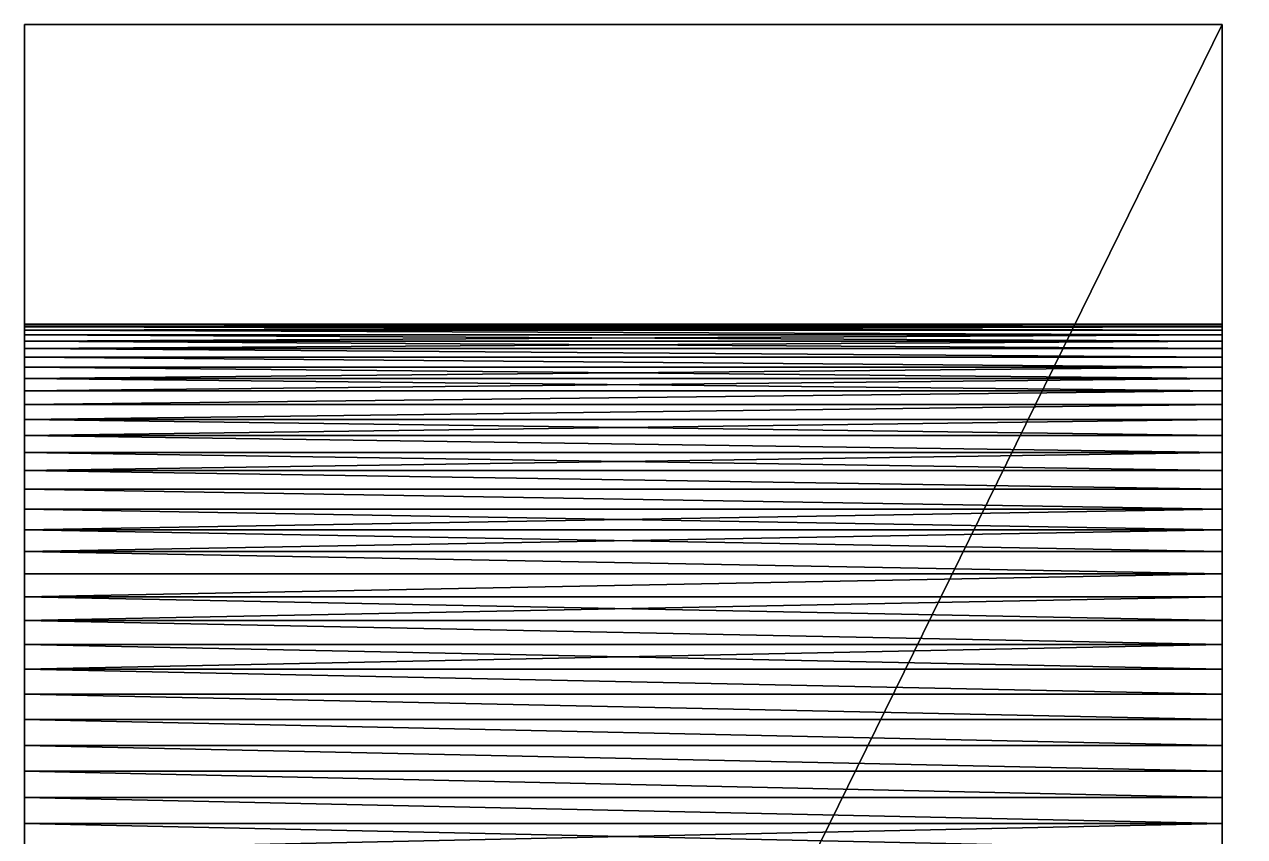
# Model space of a CAD drawing. Header units: millimetres. Extents: x 2854 to 3045, y 1707 to 1839.
# Drawn here: x 2867.753 to 2870.809, y 1821.191 to 1823.224 of the extents above; entities that cross this region are included whole.
import ezdxf

# ---------------------------------------------------------------- set-up
doc = ezdxf.new("R2010")
doc.units = ezdxf.units.MM

# ---------------------------------------------------------------- blocks, each defined once
blk = doc.blocks.new('Mastil_3_AUX')
at = {"color": 250, "true_color": 0x1e1e1e}
for p, q in [((-3, -1.5), (-3, -4.5)), ((-3, -1.5), (1, -1.5)), ((-3, -1.5, 10), (-3, -4.5, 10)), ((-3, -1.5, 10), (1, -1.5, 10)), ((-3, -1.5), (-3, -1.5, 10)), ((-1.9714, -4.5, 5.7867), (-1.9714, -1.5, 5.7867)), ((-1.3863, -4.5, 3.8112), (-1.3863, -1.5, 3.8112)), ((-1.3235, -4.5, 3.7926), (-1.3235, -1.5, 3.7926)), ((-3, -4.5), (3.1019, -4.5)), ((-3, -4.5, 10), (3.1019, -4.5, 10)), ((-3, -4.5), (-3, -4.5, 10))]:
    blk.add_line(p, q, dxfattribs=at)
for p, q in [((-2.25, -4.5, 5), (-2.25, -1.5, 5)), ((-2.2483, -4.5, 5.0654), (-2.2483, -1.5, 5.0654)), ((-2.2483, -4.5, 4.9346), (-2.2483, -1.5, 4.9346)), ((-2.2432, -4.5, 5.1307), (-2.2432, -1.5, 5.1307)), ((-2.2432, -4.5, 4.8693), (-2.2432, -1.5, 4.8693)), ((-2.2346, -4.5, 5.1955), (-2.2346, -1.5, 5.1955)), ((-2.2346, -4.5, 4.8045), (-2.2346, -1.5, 4.8045)), ((-2.2227, -4.5, 5.2599), (-2.2227, -1.5, 5.2599)), ((-2.2227, -4.5, 4.7401), (-2.2227, -1.5, 4.7401)), ((-2.2074, -4.5, 4.6765), (-2.2074, -1.5, 4.6765)), ((-2.2074, -4.5, 5.3235), (-2.2074, -1.5, 5.3235)), ((-2.1888, -4.5, 4.6137), (-2.1888, -1.5, 4.6137)), ((-2.1888, -4.5, 5.3863), (-2.1888, -1.5, 5.3863)), ((-2.167, -4.5, 4.552), (-2.167, -1.5, 4.552)), ((-2.167, -4.5, 5.448), (-2.167, -1.5, 5.448)), ((-2.1419, -4.5, 4.4916), (-2.1419, -1.5, 4.4916)), ((-2.1419, -4.5, 5.5084), (-2.1419, -1.5, 5.5084)), ((-2.1138, -4.5, 4.4325), (-2.1138, -1.5, 4.4325)), ((-2.1138, -4.5, 5.5675), (-2.1138, -1.5, 5.5675)), ((-2.0825, -4.5, 4.375), (-2.0825, -1.5, 4.375)), ((-2.0825, -4.5, 5.625), (-2.0825, -1.5, 5.625)), ((-2.0483, -4.5, 4.3192), (-2.0483, -1.5, 4.3192)), ((-2.0483, -4.5, 5.6808), (-2.0483, -1.5, 5.6808)), ((-2.0113, -4.5, 4.2653), (-2.0113, -1.5, 4.2653)), ((-2.0113, -4.5, 5.7347), (-2.0113, -1.5, 5.7347)), ((-1.9714, -4.5, 4.2133), (-1.9714, -1.5, 4.2133)), ((-1.9289, -4.5, 4.1636), (-1.9289, -1.5, 4.1636)), ((-1.9289, -4.5, 5.8364), (-1.9289, -1.5, 5.8364)), ((-1.8839, -4.5, 4.1161), (-1.8839, -1.5, 4.1161)), ((-1.8839, -4.5, 5.8839), (-1.8839, -1.5, 5.8839)), ((-1.8364, -4.5, 4.0711), (-1.8364, -1.5, 4.0711)), ((-1.8364, -4.5, 5.9289), (-1.8364, -1.5, 5.9289)), ((-1.7867, -4.5, 4.0286), (-1.7867, -1.5, 4.0286)), ((-1.7867, -4.5, 5.9714), (-1.7867, -1.5, 5.9714)), ((-1.7347, -4.5, 3.9887), (-1.7347, -1.5, 3.9887)), ((-1.7347, -4.5, 6.0113), (-1.7347, -1.5, 6.0113)), ((-1.6808, -4.5, 6.0483), (-1.6808, -1.5, 6.0483)), ((-1.625, -4.5, 3.9175), (-1.625, -1.5, 3.9175)), ((-1.625, -4.5, 6.0825), (-1.625, -1.5, 6.0825)), ((-1.5675, -4.5, 3.8862), (-1.5675, -1.5, 3.8862)), ((-1.5675, -4.5, 6.1138), (-1.5675, -1.5, 6.1138)), ((-1.5084, -4.5, 3.8581), (-1.5084, -1.5, 3.8581)), ((-1.5084, -4.5, 6.1419), (-1.5084, -1.5, 6.1419)), ((-1.448, -4.5, 3.833), (-1.448, -1.5, 3.833)), ((-1.448, -4.5, 6.167), (-1.448, -1.5, 6.167)), ((-1.3863, -4.5, 6.1888), (-1.3863, -1.5, 6.1888)), ((-1.3235, -4.5, 6.2074), (-1.3235, -1.5, 6.2074)), ((-1.2599, -4.5, 3.7773), (-1.2599, -1.5, 3.7773)), ((-1.2599, -4.5, 6.2227), (-1.2599, -1.5, 6.2227)), ((-1.1955, -4.5, 3.7654), (-1.1955, -1.5, 3.7654)), ((-1.1955, -4.5, 6.2346), (-1.1955, -1.5, 6.2346)), ((-1.1307, -4.5, 3.7568), (-1.1307, -1.5, 3.7568)), ((-1.1307, -4.5, 6.2432), (-1.1307, -1.5, 6.2432)), ((-1.0654, -4.5, 3.7517), (-1.0654, -1.5, 3.7517)), ((-1.0654, -4.5, 6.2483), (-1.0654, -1.5, 6.2483)), ((-1, -4.5, 3.75), (-1, -1.5, 3.75)), ((-1, -4.5, 6.25), (-1, -1.5, 6.25))]:
    blk.add_line(p, q)
at = {"color": 3, "true_color": 0x00ff00}
blk.add_line((-1.6808, -4.5, 3.9517), (-1.6808, -1.5, 3.9517), dxfattribs=at)
at = {"color": 250, "true_color": 0x1e1e1e, "extrusion": (-2.80865e-13, 1, 7.26035e-14)}
for centre in [(1, 5, -1.5), (1, 5, -4.5)]:
    blk.add_circle(centre, 1.25, dxfattribs=at)
at = {"color": 250, "true_color": 0x1e1e1e}
mesh = blk.add_polyface(dxfattribs=at)
corners = [(-3, -1.5), (3.1019, -4.5), (-3, -4.5), (1, -1.5), (1.1047, -1.4986), (1.2093, -1.4945), (1.3138, -1.4877), (1.4181, -1.4781), (1.5221, -1.4658), (1.6257, -1.4508), (1.7289, -1.433), (1.8316, -1.4126), (1.9338, -1.3895), (2.0353, -1.3637), (2.1361, -1.3353), (2.2361, -1.3042), (2.3352, -1.2706), (2.4335, -1.2343), (2.5307, -1.1955), (2.6269, -1.1542), (2.722, -1.1103), (2.816, -1.064), (2.9086, -1.0153), (3, -0.9641), (3.09, -0.9106), (3.1786, -0.8547), (3.1093, -4.4604), (3.1704, -4.2059), (3.2447, -3.9549), (3.2656, -0.7965), (3.3321, -3.7082), (3.3511, -0.7361), (3.4323, -3.4663), (3.435, -0.6734), (3.545, -3.23), (3.5173, -0.6086), (3.5978, -0.5416), (3.6699, -3), (3.6765, -0.4726), (3.8066, -2.7768), (3.7534, -0.4015), (3.8284, -0.3284), (3.9549, -2.5611), (3.9015, -0.2534), (3.9726, -0.1765), (4.1143, -2.3534), (4.0416, -0.0978), (4.1086, -0.0173), (4.1734, 0.065), (4.2843, -2.1543), (4.2361, 0.1489), (4.2965, 0.2344), (4.4645, -1.9645), (4.3547, 0.3214), (4.4106, 0.41), (4.4641, 0.5), (4.5153, 0.5914), (4.6543, -1.7843), (4.564, 0.684), (4.6103, 0.778), (4.6542, 0.8731), (4.6955, 0.9693)]
mesh.append_faces([[corners[k] for k in face] for face in [(0, 1, 2)]], dxfattribs={"vtx0": -1, "color": 250})
mesh.append_faces([[corners[k] for k in face] for face in [(1, 25, 26), (26, 25, 27), (27, 25, 28), (28, 29, 30), (30, 31, 32), (32, 33, 34), (34, 36, 37), (37, 38, 39), (39, 41, 42), (42, 44, 45), (45, 48, 49), (49, 51, 52), (52, 56, 57)]], dxfattribs={"vtx0": -1, "vtx1": -1, "color": 250})
mesh.append_faces([[corners[k] for k in face] for face in [(1, 0, 3), (1, 3, 4), (1, 4, 5), (1, 5, 6), (1, 6, 7), (1, 7, 8), (1, 8, 9), (1, 9, 10), (1, 10, 11), (1, 11, 12), (1, 12, 13), (1, 13, 14), (1, 14, 15), (1, 15, 16), (1, 16, 17), (1, 17, 18), (1, 18, 19), (1, 19, 20), (1, 20, 21), (1, 21, 22), (1, 22, 23), (1, 23, 24), (1, 24, 25), (28, 25, 29), (30, 29, 31), (32, 31, 33), (34, 33, 35), (34, 35, 36), (37, 36, 38), (39, 38, 40), (39, 40, 41), (42, 41, 43), (42, 43, 44), (45, 44, 46), (45, 46, 47), (45, 47, 48), (49, 48, 50), (49, 50, 51), (52, 51, 53), (52, 53, 54), (52, 54, 55), (52, 55, 56), (57, 56, 58), (57, 58, 59), (57, 59, 60), (57, 60, 61)]], dxfattribs={"vtx0": -1, "vtx2": -1, "color": 250})
mesh = blk.add_polyface(dxfattribs=at)
corners = [(3.1019, -4.5, 10), (-3, -1.5, 10), (-3, -4.5, 10), (1, -1.5, 10), (1.1047, -1.4986, 10), (1.2093, -1.4945, 10), (1.3138, -1.4877, 10), (1.4181, -1.4781, 10), (1.5221, -1.4658, 10), (1.6257, -1.4508, 10), (1.7289, -1.433, 10), (1.8316, -1.4126, 10), (1.9338, -1.3895, 10), (2.0353, -1.3637, 10), (2.1361, -1.3353, 10), (2.2361, -1.3042, 10), (2.3352, -1.2706, 10), (2.4335, -1.2343, 10), (2.5307, -1.1955, 10), (2.6269, -1.1542, 10), (2.722, -1.1103, 10), (2.816, -1.064, 10), (2.9086, -1.0153, 10), (3, -0.9641, 10), (3.09, -0.9106, 10), (3.1786, -0.8547, 10), (3.1093, -4.4604, 10), (3.1704, -4.2059, 10), (3.2447, -3.9549, 10), (3.2656, -0.7965, 10), (3.3321, -3.7082, 10), (3.3511, -0.7361, 10), (3.4323, -3.4663, 10), (3.435, -0.6734, 10), (3.545, -3.23, 10), (3.5173, -0.6086, 10), (3.5978, -0.5416, 10), (3.6699, -3, 10), (3.6765, -0.4726, 10), (3.8066, -2.7768, 10), (3.7534, -0.4015, 10), (3.8284, -0.3284, 10), (3.9549, -2.5611, 10), (3.9015, -0.2534, 10), (3.9726, -0.1765, 10), (4.1143, -2.3534, 10), (4.0416, -0.0978, 10), (4.1086, -0.0173, 10), (4.1734, 0.065, 10), (4.2843, -2.1543, 10), (4.2361, 0.1489, 10), (4.2965, 0.2344, 10), (4.4645, -1.9645, 10), (4.3547, 0.3214, 10), (4.4106, 0.41, 10), (4.4641, 0.5, 10), (4.5153, 0.5914, 10), (4.6543, -1.7843, 10), (4.564, 0.684, 10), (4.6103, 0.778, 10), (4.6542, 0.8731, 10), (4.6955, 0.9693, 10)]
mesh.append_faces([[corners[k] for k in face] for face in [(0, 1, 2)]], dxfattribs={"vtx0": -1, "color": 250})
mesh.append_faces([[corners[k] for k in face] for face in [(1, 0, 3), (3, 0, 4), (4, 0, 5), (5, 0, 6), (6, 0, 7), (7, 0, 8), (8, 0, 9), (9, 0, 10), (10, 0, 11), (11, 0, 12), (12, 0, 13), (13, 0, 14), (14, 0, 15), (15, 0, 16), (16, 0, 17), (17, 0, 18), (18, 0, 19), (19, 0, 20), (20, 0, 21), (21, 0, 22), (22, 0, 23), (23, 0, 24), (24, 0, 25), (25, 28, 29), (29, 30, 31), (31, 32, 33), (33, 34, 35), (35, 34, 36), (36, 37, 38), (38, 39, 40), (40, 39, 41), (41, 42, 43), (43, 42, 44), (44, 45, 46), (46, 45, 47), (47, 45, 48), (48, 49, 50), (50, 49, 51), (51, 52, 53), (53, 52, 54), (54, 52, 55), (55, 52, 56), (56, 57, 58), (58, 57, 59), (59, 57, 60), (60, 57, 61)]], dxfattribs={"vtx0": -1, "vtx1": -1, "color": 250})
mesh.append_faces([[corners[k] for k in face] for face in [(25, 0, 26), (25, 26, 27), (25, 27, 28), (29, 28, 30), (31, 30, 32), (33, 32, 34), (36, 34, 37), (38, 37, 39), (41, 39, 42), (44, 42, 45), (48, 45, 49), (51, 49, 52), (56, 52, 57)]], dxfattribs={"vtx0": -1, "vtx2": -1, "color": 250})
mesh = blk.add_polyface(dxfattribs=at)
corners = [(-3, -1.5, 10), (-3, -4.5), (-3, -4.5, 10), (-3, -1.5)]
mesh.append_faces([[corners[k] for k in face] for face in [(0, 1, 2), (1, 0, 3)]], dxfattribs={"vtx0": -1, "color": 250})
mesh = blk.add_polyface(dxfattribs=at)
corners = [(-3, -1.5), (-2.0113, -1.5, 4.2653), (1, -1.5), (-2.0483, -1.5, 4.3192), (-2.0825, -1.5, 4.375), (-2.1138, -1.5, 4.4325), (-2.1419, -1.5, 4.4916), (-2.167, -1.5, 4.552), (-2.1888, -1.5, 4.6137), (-2.2074, -1.5, 4.6765), (-2.2227, -1.5, 4.7401), (-2.2346, -1.5, 4.8045), (-3, -1.5, 10), (-1.9714, -1.5, 4.2133), (-1.9289, -1.5, 4.1636), (-1.8839, -1.5, 4.1161), (-1.8364, -1.5, 4.0711), (-1.7867, -1.5, 4.0286), (-1.7347, -1.5, 3.9887), (-1.6808, -1.5, 3.9517), (-1.625, -1.5, 3.9175), (-1.5675, -1.5, 3.8862), (-1.5084, -1.5, 3.8581), (-1.448, -1.5, 3.833), (-1.3863, -1.5, 3.8112), (-1.3235, -1.5, 3.7926), (-1.2599, -1.5, 3.7773), (-1.1955, -1.5, 3.7654), (-1.1307, -1.5, 3.7568), (-1.0654, -1.5, 3.7517), (-1, -1.5, 3.75), (-2.2432, -1.5, 4.8693), (-2.2483, -1.5, 4.9346), (-2.25, -1.5, 5), (-2.2483, -1.5, 5.0654), (-2.2432, -1.5, 5.1307), (-2.2346, -1.5, 5.1955), (-2.2227, -1.5, 5.2599), (-2.2074, -1.5, 5.3235), (-2.1888, -1.5, 5.3863), (-2.167, -1.5, 5.448), (-2.1419, -1.5, 5.5084), (-2.1138, -1.5, 5.5675), (-2.0825, -1.5, 5.625), (-2.0483, -1.5, 5.6808), (-2.0113, -1.5, 5.7347), (-1.9714, -1.5, 5.7867), (-1.9289, -1.5, 5.8364), (-1.8839, -1.5, 5.8839), (-1.8364, -1.5, 5.9289), (-1.7867, -1.5, 5.9714), (-1.7347, -1.5, 6.0113), (-1.6808, -1.5, 6.0483), (-1.625, -1.5, 6.0825), (-1.5675, -1.5, 6.1138), (-1.5084, -1.5, 6.1419), (-1.448, -1.5, 6.167), (-1.3863, -1.5, 6.1888), (-1.3235, -1.5, 6.2074), (-1.2599, -1.5, 6.2227), (-1.1955, -1.5, 6.2346), (-1.1307, -1.5, 6.2432), (-1.0654, -1.5, 6.2483), (-1, -1.5, 6.25), (0.2346, -1.5, 4.8045), (1, -1.5, 10), (0.2227, -1.5, 4.7401), (0.2074, -1.5, 4.6765), (0.1888, -1.5, 4.6137), (0.167, -1.5, 4.552), (0.1419, -1.5, 4.4916), (0.1138, -1.5, 4.4325), (0.0825, -1.5, 4.375), (0.0483, -1.5, 4.3192), (0.0113, -1.5, 4.2653), (-0.0286, -1.5, 4.2133), (-0.0711, -1.5, 4.1636), (-0.1161, -1.5, 4.1161), (-0.1636, -1.5, 4.0711), (-0.2133, -1.5, 4.0286), (-0.2653, -1.5, 3.9887), (-0.3192, -1.5, 3.9517), (-0.375, -1.5, 3.9175), (-0.4325, -1.5, 3.8862), (-0.4916, -1.5, 3.8581), (-0.552, -1.5, 3.833), (-0.6137, -1.5, 3.8112), (-0.6765, -1.5, 3.7926), (-0.7401, -1.5, 3.7773), (-0.8045, -1.5, 3.7654), (-0.8693, -1.5, 3.7568), (-0.9346, -1.5, 3.7517), (0.2432, -1.5, 4.8693), (0.2483, -1.5, 4.9346), (0.25, -1.5, 5), (0.2483, -1.5, 5.0654), (0.2432, -1.5, 5.1307), (0.2346, -1.5, 5.1955), (0.2227, -1.5, 5.2599), (0.2074, -1.5, 5.3235), (0.1888, -1.5, 5.3863), (0.167, -1.5, 5.448), (0.1419, -1.5, 5.5084), (0.1138, -1.5, 5.5675), (0.0825, -1.5, 5.625), (0.0483, -1.5, 5.6808), (0.0113, -1.5, 5.7347), (-0.0286, -1.5, 5.7867), (-0.0711, -1.5, 5.8364), (-0.1161, -1.5, 5.8839), (-0.1636, -1.5, 5.9289), (-0.2133, -1.5, 5.9714), (-0.2653, -1.5, 6.0113), (-0.3192, -1.5, 6.0483), (-0.375, -1.5, 6.0825), (-0.4325, -1.5, 6.1138), (-0.4916, -1.5, 6.1419), (-0.552, -1.5, 6.167), (-0.6137, -1.5, 6.1888), (-0.6765, -1.5, 6.2074), (-0.7401, -1.5, 6.2227), (-0.8045, -1.5, 6.2346), (-0.8693, -1.5, 6.2432), (-0.9346, -1.5, 6.2483)]
mesh.append_faces([[corners[k] for k in face] for face in [(0, 1, 2), (1, 0, 3), (3, 0, 4), (4, 0, 5), (5, 0, 6), (6, 0, 7), (7, 0, 8), (8, 0, 9), (9, 0, 10), (10, 0, 11), (11, 12, 31), (31, 12, 32), (32, 12, 33), (33, 12, 34), (34, 12, 35), (35, 12, 36), (36, 12, 37), (37, 12, 38), (38, 12, 39), (39, 12, 40), (40, 12, 41), (41, 12, 42), (42, 12, 43), (43, 12, 44), (44, 12, 45), (45, 12, 46), (46, 12, 47), (47, 12, 48), (48, 12, 49), (49, 12, 50), (50, 12, 51), (51, 12, 52), (52, 12, 53), (53, 12, 54), (54, 12, 55), (55, 12, 56), (56, 12, 57), (57, 12, 58), (58, 12, 59), (59, 12, 60), (60, 12, 61), (61, 12, 62), (62, 12, 63), (2, 64, 65), (64, 2, 66), (66, 2, 67), (67, 2, 68), (68, 2, 69), (69, 2, 70), (70, 2, 71), (71, 2, 72), (72, 2, 73), (73, 2, 74), (74, 2, 75), (75, 2, 76), (76, 2, 77), (77, 2, 78), (78, 2, 79), (79, 2, 80), (80, 2, 81), (81, 2, 82), (82, 2, 83), (83, 2, 84), (84, 2, 85), (85, 2, 86), (86, 2, 87), (87, 2, 88), (88, 2, 89), (89, 2, 90), (90, 2, 91), (91, 2, 30), (65, 63, 12)]], dxfattribs={"vtx0": -1, "vtx1": -1, "color": 250})
mesh.append_faces([[corners[k] for k in face] for face in [(11, 0, 12), (2, 1, 13), (2, 13, 14), (2, 14, 15), (2, 15, 16), (2, 16, 17), (2, 17, 18), (2, 18, 19), (2, 19, 20), (2, 20, 21), (2, 21, 22), (2, 22, 23), (2, 23, 24), (2, 24, 25), (2, 25, 26), (2, 26, 27), (2, 27, 28), (2, 28, 29), (2, 29, 30), (65, 64, 92), (65, 92, 93), (65, 93, 94), (65, 94, 95), (65, 95, 96), (65, 96, 97), (65, 97, 98), (65, 98, 99), (65, 99, 100), (65, 100, 101), (65, 101, 102), (65, 102, 103), (65, 103, 104), (65, 104, 105), (65, 105, 106), (65, 106, 107), (65, 107, 108), (65, 108, 109), (65, 109, 110), (65, 110, 111), (65, 111, 112), (65, 112, 113), (65, 113, 114), (65, 114, 115), (65, 115, 116), (65, 116, 117), (65, 117, 118), (65, 118, 119), (65, 119, 120), (65, 120, 121), (65, 121, 122), (65, 122, 123), (65, 123, 63)]], dxfattribs={"vtx0": -1, "vtx2": -1, "color": 250})
mesh = blk.add_polyface(dxfattribs=at)
corners = [(-2.25, -1.5, 5), (-2.2483, -4.5, 5.0654), (-2.25, -4.5, 5), (-2.2483, -1.5, 5.0654)]
mesh.append_faces([[corners[k] for k in face] for face in [(0, 1, 2), (1, 0, 3)]], dxfattribs={"vtx0": -1, "color": 250})
mesh = blk.add_polyface(dxfattribs=at)
corners = [(-2.2483, -1.5, 4.9346), (-2.25, -4.5, 5), (-2.2483, -4.5, 4.9346), (-2.25, -1.5, 5)]
mesh.append_faces([[corners[k] for k in face] for face in [(0, 1, 2), (1, 0, 3)]], dxfattribs={"vtx0": -1, "color": 250})
mesh = blk.add_polyface(dxfattribs=at)
corners = [(-2.2483, -1.5, 5.0654), (-2.2432, -4.5, 5.1307), (-2.2483, -4.5, 5.0654), (-2.2432, -1.5, 5.1307)]
mesh.append_faces([[corners[k] for k in face] for face in [(0, 1, 2), (1, 0, 3)]], dxfattribs={"vtx0": -1, "color": 250})
mesh = blk.add_polyface(dxfattribs=at)
corners = [(-2.2432, -1.5, 4.8693), (-2.2483, -4.5, 4.9346), (-2.2432, -4.5, 4.8693), (-2.2483, -1.5, 4.9346)]
mesh.append_faces([[corners[k] for k in face] for face in [(0, 1, 2), (1, 0, 3)]], dxfattribs={"vtx0": -1, "color": 250})
mesh = blk.add_polyface(dxfattribs=at)
corners = [(-2.2432, -1.5, 5.1307), (-2.2346, -4.5, 5.1955), (-2.2432, -4.5, 5.1307), (-2.2346, -1.5, 5.1955)]
mesh.append_faces([[corners[k] for k in face] for face in [(0, 1, 2), (1, 0, 3)]], dxfattribs={"vtx0": -1, "color": 250})
mesh = blk.add_polyface(dxfattribs=at)
corners = [(-2.2346, -1.5, 4.8045), (-2.2432, -4.5, 4.8693), (-2.2346, -4.5, 4.8045), (-2.2432, -1.5, 4.8693)]
mesh.append_faces([[corners[k] for k in face] for face in [(0, 1, 2), (1, 0, 3)]], dxfattribs={"vtx0": -1, "color": 250})
mesh = blk.add_polyface(dxfattribs=at)
corners = [(-2.2346, -4.5, 5.1955), (-2.2227, -1.5, 5.2599), (-2.2227, -4.5, 5.2599), (-2.2346, -1.5, 5.1955)]
mesh.append_faces([[corners[k] for k in face] for face in [(0, 1, 2), (1, 0, 3)]], dxfattribs={"vtx0": -1, "color": 250})
mesh = blk.add_polyface(dxfattribs=at)
corners = [(-2.2227, -1.5, 4.7401), (-2.2346, -4.5, 4.8045), (-2.2227, -4.5, 4.7401), (-2.2346, -1.5, 4.8045)]
mesh.append_faces([[corners[k] for k in face] for face in [(0, 1, 2), (1, 0, 3)]], dxfattribs={"vtx0": -1, "color": 250})
mesh = blk.add_polyface(dxfattribs=at)
corners = [(-2.2074, -1.5, 4.6765), (-2.2227, -4.5, 4.7401), (-2.2074, -4.5, 4.6765), (-2.2227, -1.5, 4.7401)]
mesh.append_faces([[corners[k] for k in face] for face in [(0, 1, 2), (1, 0, 3)]], dxfattribs={"vtx0": -1, "color": 250})
mesh = blk.add_polyface(dxfattribs=at)
corners = [(-2.2227, -1.5, 5.2599), (-2.2074, -4.5, 5.3235), (-2.2227, -4.5, 5.2599), (-2.2074, -1.5, 5.3235)]
mesh.append_faces([[corners[k] for k in face] for face in [(0, 1, 2), (1, 0, 3)]], dxfattribs={"vtx0": -1, "color": 250})
mesh = blk.add_polyface(dxfattribs=at)
corners = [(-2.1888, -1.5, 4.6137), (-2.2074, -4.5, 4.6765), (-2.1888, -4.5, 4.6137), (-2.2074, -1.5, 4.6765)]
mesh.append_faces([[corners[k] for k in face] for face in [(0, 1, 2), (1, 0, 3)]], dxfattribs={"vtx0": -1, "color": 250})
mesh = blk.add_polyface(dxfattribs=at)
corners = [(-2.2074, -1.5, 5.3235), (-2.1888, -4.5, 5.3863), (-2.2074, -4.5, 5.3235), (-2.1888, -1.5, 5.3863)]
mesh.append_faces([[corners[k] for k in face] for face in [(0, 1, 2), (1, 0, 3)]], dxfattribs={"vtx0": -1, "color": 250})
mesh = blk.add_polyface(dxfattribs=at)
corners = [(-2.167, -1.5, 4.552), (-2.1888, -4.5, 4.6137), (-2.167, -4.5, 4.552), (-2.1888, -1.5, 4.6137)]
mesh.append_faces([[corners[k] for k in face] for face in [(0, 1, 2), (1, 0, 3)]], dxfattribs={"vtx0": -1, "color": 250})
mesh = blk.add_polyface(dxfattribs=at)
corners = [(-2.1888, -4.5, 5.3863), (-2.167, -1.5, 5.448), (-2.167, -4.5, 5.448), (-2.1888, -1.5, 5.3863)]
mesh.append_faces([[corners[k] for k in face] for face in [(0, 1, 2), (1, 0, 3)]], dxfattribs={"vtx0": -1, "color": 250})
mesh = blk.add_polyface(dxfattribs=at)
corners = [(-2.1419, -1.5, 4.4916), (-2.167, -4.5, 4.552), (-2.1419, -4.5, 4.4916), (-2.167, -1.5, 4.552)]
mesh.append_faces([[corners[k] for k in face] for face in [(0, 1, 2), (1, 0, 3)]], dxfattribs={"vtx0": -1, "color": 250})
mesh = blk.add_polyface(dxfattribs=at)
corners = [(-2.167, -4.5, 5.448), (-2.1419, -1.5, 5.5084), (-2.1419, -4.5, 5.5084), (-2.167, -1.5, 5.448)]
mesh.append_faces([[corners[k] for k in face] for face in [(0, 1, 2), (1, 0, 3)]], dxfattribs={"vtx0": -1, "color": 250})
mesh = blk.add_polyface(dxfattribs=at)
corners = [(-2.1138, -1.5, 4.4325), (-2.1419, -4.5, 4.4916), (-2.1138, -4.5, 4.4325), (-2.1419, -1.5, 4.4916)]
mesh.append_faces([[corners[k] for k in face] for face in [(0, 1, 2), (1, 0, 3)]], dxfattribs={"vtx0": -1, "color": 250})
mesh = blk.add_polyface(dxfattribs=at)
corners = [(-2.1419, -1.5, 5.5084), (-2.1138, -4.5, 5.5675), (-2.1419, -4.5, 5.5084), (-2.1138, -1.5, 5.5675)]
mesh.append_faces([[corners[k] for k in face] for face in [(0, 1, 2), (1, 0, 3)]], dxfattribs={"vtx0": -1, "color": 250})
mesh = blk.add_polyface(dxfattribs=at)
corners = [(-2.0825, -1.5, 4.375), (-2.1138, -4.5, 4.4325), (-2.0825, -4.5, 4.375), (-2.1138, -1.5, 4.4325)]
mesh.append_faces([[corners[k] for k in face] for face in [(0, 1, 2), (1, 0, 3)]], dxfattribs={"vtx0": -1, "color": 250})
mesh = blk.add_polyface(dxfattribs=at)
corners = [(-2.1138, -1.5, 5.5675), (-2.0825, -4.5, 5.625), (-2.1138, -4.5, 5.5675), (-2.0825, -1.5, 5.625)]
mesh.append_faces([[corners[k] for k in face] for face in [(0, 1, 2), (1, 0, 3)]], dxfattribs={"vtx0": -1, "color": 250})
mesh = blk.add_polyface(dxfattribs=at)
corners = [(-2.0483, -4.5, 4.3192), (-2.0825, -1.5, 4.375), (-2.0825, -4.5, 4.375), (-2.0483, -1.5, 4.3192)]
mesh.append_faces([[corners[k] for k in face] for face in [(0, 1, 2), (1, 0, 3)]], dxfattribs={"vtx0": -1, "color": 250})
mesh = blk.add_polyface(dxfattribs=at)
corners = [(-2.0825, -1.5, 5.625), (-2.0483, -4.5, 5.6808), (-2.0825, -4.5, 5.625), (-2.0483, -1.5, 5.6808)]
mesh.append_faces([[corners[k] for k in face] for face in [(0, 1, 2), (1, 0, 3)]], dxfattribs={"vtx0": -1, "color": 250})
mesh = blk.add_polyface(dxfattribs=at)
corners = [(-2.0113, -4.5, 4.2653), (-2.0483, -1.5, 4.3192), (-2.0483, -4.5, 4.3192), (-2.0113, -1.5, 4.2653)]
mesh.append_faces([[corners[k] for k in face] for face in [(0, 1, 2), (1, 0, 3)]], dxfattribs={"vtx0": -1, "color": 250})
mesh = blk.add_polyface(dxfattribs=at)
corners = [(-2.0483, -1.5, 5.6808), (-2.0113, -4.5, 5.7347), (-2.0483, -4.5, 5.6808), (-2.0113, -1.5, 5.7347)]
mesh.append_faces([[corners[k] for k in face] for face in [(0, 1, 2), (1, 0, 3)]], dxfattribs={"vtx0": -1, "color": 250})
mesh = blk.add_polyface(dxfattribs=at)
corners = [(-1.9714, -1.5, 4.2133), (-2.0113, -4.5, 4.2653), (-1.9714, -4.5, 4.2133), (-2.0113, -1.5, 4.2653)]
mesh.append_faces([[corners[k] for k in face] for face in [(0, 1, 2), (1, 0, 3)]], dxfattribs={"vtx0": -1, "color": 250})
mesh = blk.add_polyface(dxfattribs=at)
corners = [(-2.0113, -1.5, 5.7347), (-1.9714, -4.5, 5.7867), (-2.0113, -4.5, 5.7347), (-1.9714, -1.5, 5.7867)]
mesh.append_faces([[corners[k] for k in face] for face in [(0, 1, 2), (1, 0, 3)]], dxfattribs={"vtx0": -1, "color": 250})
mesh = blk.add_polyface(dxfattribs=at)
corners = [(-1.9289, -1.5, 4.1636), (-1.9714, -4.5, 4.2133), (-1.9289, -4.5, 4.1636), (-1.9714, -1.5, 4.2133)]
mesh.append_faces([[corners[k] for k in face] for face in [(0, 1, 2), (1, 0, 3)]], dxfattribs={"vtx0": -1, "color": 250})
mesh = blk.add_polyface(dxfattribs=at)
corners = [(-1.9714, -4.5, 5.7867), (-1.9289, -1.5, 5.8364), (-1.9289, -4.5, 5.8364), (-1.9714, -1.5, 5.7867)]
mesh.append_faces([[corners[k] for k in face] for face in [(0, 1, 2), (1, 0, 3)]], dxfattribs={"vtx0": -1, "color": 250})
mesh = blk.add_polyface(dxfattribs=at)
corners = [(-1.8839, -1.5, 4.1161), (-1.9289, -4.5, 4.1636), (-1.8839, -4.5, 4.1161), (-1.9289, -1.5, 4.1636)]
mesh.append_faces([[corners[k] for k in face] for face in [(0, 1, 2), (1, 0, 3)]], dxfattribs={"vtx0": -1, "color": 250})
mesh = blk.add_polyface(dxfattribs=at)
corners = [(-1.9289, -1.5, 5.8364), (-1.8839, -4.5, 5.8839), (-1.9289, -4.5, 5.8364), (-1.8839, -1.5, 5.8839)]
mesh.append_faces([[corners[k] for k in face] for face in [(0, 1, 2), (1, 0, 3)]], dxfattribs={"vtx0": -1, "color": 250})
mesh = blk.add_polyface(dxfattribs=at)
corners = [(-1.8839, -4.5, 4.1161), (-1.8364, -1.5, 4.0711), (-1.8839, -1.5, 4.1161), (-1.8364, -4.5, 4.0711)]
mesh.append_faces([[corners[k] for k in face] for face in [(0, 1, 2), (1, 0, 3)]], dxfattribs={"vtx0": -1, "color": 250})
mesh = blk.add_polyface(dxfattribs=at)
corners = [(-1.8364, -1.5, 5.9289), (-1.8839, -4.5, 5.8839), (-1.8839, -1.5, 5.8839), (-1.8364, -4.5, 5.9289)]
mesh.append_faces([[corners[k] for k in face] for face in [(0, 1, 2), (1, 0, 3)]], dxfattribs={"vtx0": -1, "color": 250})
mesh = blk.add_polyface(dxfattribs=at)
corners = [(-1.8364, -4.5, 4.0711), (-1.7867, -1.5, 4.0286), (-1.8364, -1.5, 4.0711), (-1.7867, -4.5, 4.0286)]
mesh.append_faces([[corners[k] for k in face] for face in [(0, 1, 2), (1, 0, 3)]], dxfattribs={"vtx0": -1, "color": 250})
mesh = blk.add_polyface(dxfattribs=at)
corners = [(-1.7867, -1.5, 5.9714), (-1.8364, -4.5, 5.9289), (-1.8364, -1.5, 5.9289), (-1.7867, -4.5, 5.9714)]
mesh.append_faces([[corners[k] for k in face] for face in [(0, 1, 2), (1, 0, 3)]], dxfattribs={"vtx0": -1, "color": 250})
mesh = blk.add_polyface(dxfattribs=at)
corners = [(-1.7347, -4.5, 3.9887), (-1.7867, -1.5, 4.0286), (-1.7867, -4.5, 4.0286), (-1.7347, -1.5, 3.9887)]
mesh.append_faces([[corners[k] for k in face] for face in [(0, 1, 2), (1, 0, 3)]], dxfattribs={"vtx0": -1, "color": 250})
mesh = blk.add_polyface(dxfattribs=at)
corners = [(-1.7347, -1.5, 6.0113), (-1.7867, -4.5, 5.9714), (-1.7867, -1.5, 5.9714), (-1.7347, -4.5, 6.0113)]
mesh.append_faces([[corners[k] for k in face] for face in [(0, 1, 2), (1, 0, 3)]], dxfattribs={"vtx0": -1, "color": 250})
mesh = blk.add_polyface(dxfattribs=at)
corners = [(-1.6808, -4.5, 3.9517), (-1.7347, -1.5, 3.9887), (-1.7347, -4.5, 3.9887), (-1.6808, -1.5, 3.9517)]
mesh.append_faces([[corners[k] for k in face] for face in [(0, 1, 2), (1, 0, 3)]], dxfattribs={"vtx0": -1, "color": 250})
mesh = blk.add_polyface(dxfattribs=at)
corners = [(-1.6808, -1.5, 6.0483), (-1.7347, -4.5, 6.0113), (-1.7347, -1.5, 6.0113), (-1.6808, -4.5, 6.0483)]
mesh.append_faces([[corners[k] for k in face] for face in [(0, 1, 2), (1, 0, 3)]], dxfattribs={"vtx0": -1, "color": 250})
mesh = blk.add_polyface(dxfattribs=at)
corners = [(-1.6808, -4.5, 3.9517), (-1.625, -1.5, 3.9175), (-1.6808, -1.5, 3.9517), (-1.625, -4.5, 3.9175)]
mesh.append_faces([[corners[k] for k in face] for face in [(0, 1, 2), (1, 0, 3)]], dxfattribs={"vtx0": -1, "color": 250})
mesh = blk.add_polyface(dxfattribs=at)
corners = [(-1.625, -1.5, 6.0825), (-1.6808, -4.5, 6.0483), (-1.6808, -1.5, 6.0483), (-1.625, -4.5, 6.0825)]
mesh.append_faces([[corners[k] for k in face] for face in [(0, 1, 2), (1, 0, 3)]], dxfattribs={"vtx0": -1, "color": 250})
mesh = blk.add_polyface(dxfattribs=at)
corners = [(-1.5675, -4.5, 3.8862), (-1.625, -1.5, 3.9175), (-1.625, -4.5, 3.9175), (-1.5675, -1.5, 3.8862)]
mesh.append_faces([[corners[k] for k in face] for face in [(0, 1, 2), (1, 0, 3)]], dxfattribs={"vtx0": -1, "color": 250})
mesh = blk.add_polyface(dxfattribs=at)
corners = [(-1.625, -1.5, 6.0825), (-1.5675, -4.5, 6.1138), (-1.625, -4.5, 6.0825), (-1.5675, -1.5, 6.1138)]
mesh.append_faces([[corners[k] for k in face] for face in [(0, 1, 2), (1, 0, 3)]], dxfattribs={"vtx0": -1, "color": 250})
mesh = blk.add_polyface(dxfattribs=at)
corners = [(-1.5084, -4.5, 3.8581), (-1.5675, -1.5, 3.8862), (-1.5675, -4.5, 3.8862), (-1.5084, -1.5, 3.8581)]
mesh.append_faces([[corners[k] for k in face] for face in [(0, 1, 2), (1, 0, 3)]], dxfattribs={"vtx0": -1, "color": 250})
mesh = blk.add_polyface(dxfattribs=at)
corners = [(-1.5084, -1.5, 6.1419), (-1.5675, -4.5, 6.1138), (-1.5675, -1.5, 6.1138), (-1.5084, -4.5, 6.1419)]
mesh.append_faces([[corners[k] for k in face] for face in [(0, 1, 2), (1, 0, 3)]], dxfattribs={"vtx0": -1, "color": 250})
mesh = blk.add_polyface(dxfattribs=at)
corners = [(-1.5084, -4.5, 3.8581), (-1.448, -1.5, 3.833), (-1.5084, -1.5, 3.8581), (-1.448, -4.5, 3.833)]
mesh.append_faces([[corners[k] for k in face] for face in [(0, 1, 2), (1, 0, 3)]], dxfattribs={"vtx0": -1, "color": 250})
mesh = blk.add_polyface(dxfattribs=at)
corners = [(-1.448, -1.5, 6.167), (-1.5084, -4.5, 6.1419), (-1.5084, -1.5, 6.1419), (-1.448, -4.5, 6.167)]
mesh.append_faces([[corners[k] for k in face] for face in [(0, 1, 2), (1, 0, 3)]], dxfattribs={"vtx0": -1, "color": 250})
mesh = blk.add_polyface(dxfattribs=at)
corners = [(-1.3863, -4.5, 3.8112), (-1.448, -1.5, 3.833), (-1.448, -4.5, 3.833), (-1.3863, -1.5, 3.8112)]
mesh.append_faces([[corners[k] for k in face] for face in [(0, 1, 2), (1, 0, 3)]], dxfattribs={"vtx0": -1, "color": 250})
mesh = blk.add_polyface(dxfattribs=at)
corners = [(-1.3863, -1.5, 6.1888), (-1.448, -4.5, 6.167), (-1.448, -1.5, 6.167), (-1.3863, -4.5, 6.1888)]
mesh.append_faces([[corners[k] for k in face] for face in [(0, 1, 2), (1, 0, 3)]], dxfattribs={"vtx0": -1, "color": 250})
mesh = blk.add_polyface(dxfattribs=at)
corners = [(-1.3863, -4.5, 3.8112), (-1.3235, -1.5, 3.7926), (-1.3863, -1.5, 3.8112), (-1.3235, -4.5, 3.7926)]
mesh.append_faces([[corners[k] for k in face] for face in [(0, 1, 2), (1, 0, 3)]], dxfattribs={"vtx0": -1, "color": 250})
mesh = blk.add_polyface(dxfattribs=at)
corners = [(-1.3235, -1.5, 6.2074), (-1.3863, -4.5, 6.1888), (-1.3863, -1.5, 6.1888), (-1.3235, -4.5, 6.2074)]
mesh.append_faces([[corners[k] for k in face] for face in [(0, 1, 2), (1, 0, 3)]], dxfattribs={"vtx0": -1, "color": 250})
mesh = blk.add_polyface(dxfattribs=at)
corners = [(-1.3235, -4.5, 3.7926), (-1.2599, -1.5, 3.7773), (-1.3235, -1.5, 3.7926), (-1.2599, -4.5, 3.7773)]
mesh.append_faces([[corners[k] for k in face] for face in [(0, 1, 2), (1, 0, 3)]], dxfattribs={"vtx0": -1, "color": 250})
mesh = blk.add_polyface(dxfattribs=at)
corners = [(-1.2599, -1.5, 6.2227), (-1.3235, -4.5, 6.2074), (-1.3235, -1.5, 6.2074), (-1.2599, -4.5, 6.2227)]
mesh.append_faces([[corners[k] for k in face] for face in [(0, 1, 2), (1, 0, 3)]], dxfattribs={"vtx0": -1, "color": 250})
mesh = blk.add_polyface(dxfattribs=at)
corners = [(-1.2599, -4.5, 3.7773), (-1.1955, -1.5, 3.7654), (-1.2599, -1.5, 3.7773), (-1.1955, -4.5, 3.7654)]
mesh.append_faces([[corners[k] for k in face] for face in [(0, 1, 2), (1, 0, 3)]], dxfattribs={"vtx0": -1, "color": 250})
mesh = blk.add_polyface(dxfattribs=at)
corners = [(-1.1955, -1.5, 6.2346), (-1.2599, -4.5, 6.2227), (-1.2599, -1.5, 6.2227), (-1.1955, -4.5, 6.2346)]
mesh.append_faces([[corners[k] for k in face] for face in [(0, 1, 2), (1, 0, 3)]], dxfattribs={"vtx0": -1, "color": 250})
mesh = blk.add_polyface(dxfattribs=at)
corners = [(-1.1955, -4.5, 3.7654), (-1.1307, -1.5, 3.7568), (-1.1955, -1.5, 3.7654), (-1.1307, -4.5, 3.7568)]
mesh.append_faces([[corners[k] for k in face] for face in [(0, 1, 2), (1, 0, 3)]], dxfattribs={"vtx0": -1, "color": 250})
mesh = blk.add_polyface(dxfattribs=at)
corners = [(-1.1307, -1.5, 6.2432), (-1.1955, -4.5, 6.2346), (-1.1955, -1.5, 6.2346), (-1.1307, -4.5, 6.2432)]
mesh.append_faces([[corners[k] for k in face] for face in [(0, 1, 2), (1, 0, 3)]], dxfattribs={"vtx0": -1, "color": 250})
mesh = blk.add_polyface(dxfattribs=at)
corners = [(-1.1307, -4.5, 3.7568), (-1.0654, -1.5, 3.7517), (-1.1307, -1.5, 3.7568), (-1.0654, -4.5, 3.7517)]
mesh.append_faces([[corners[k] for k in face] for face in [(0, 1, 2), (1, 0, 3)]], dxfattribs={"vtx0": -1, "color": 250})
mesh = blk.add_polyface(dxfattribs=at)
corners = [(-1.0654, -1.5, 6.2483), (-1.1307, -4.5, 6.2432), (-1.1307, -1.5, 6.2432), (-1.0654, -4.5, 6.2483)]
mesh.append_faces([[corners[k] for k in face] for face in [(0, 1, 2), (1, 0, 3)]], dxfattribs={"vtx0": -1, "color": 250})
mesh = blk.add_polyface(dxfattribs=at)
corners = [(-1.0654, -4.5, 3.7517), (-1, -1.5, 3.75), (-1.0654, -1.5, 3.7517), (-1, -4.5, 3.75)]
mesh.append_faces([[corners[k] for k in face] for face in [(0, 1, 2), (1, 0, 3)]], dxfattribs={"vtx0": -1, "color": 250})
mesh = blk.add_polyface(dxfattribs=at)
corners = [(-1, -1.5, 6.25), (-1.0654, -4.5, 6.2483), (-1.0654, -1.5, 6.2483), (-1, -4.5, 6.25)]
mesh.append_faces([[corners[k] for k in face] for face in [(0, 1, 2), (1, 0, 3)]], dxfattribs={"vtx0": -1, "color": 250})
mesh = blk.add_polyface(dxfattribs=at)
corners = [(-0.9346, -4.5, 3.7517), (-1, -1.5, 3.75), (-1, -4.5, 3.75), (-0.9346, -1.5, 3.7517)]
mesh.append_faces([[corners[k] for k in face] for face in [(0, 1, 2), (1, 0, 3)]], dxfattribs={"vtx0": -1, "color": 250})
mesh = blk.add_polyface(dxfattribs=at)
corners = [(-0.9346, -1.5, 6.2483), (-1, -4.5, 6.25), (-1, -1.5, 6.25), (-0.9346, -4.5, 6.2483)]
mesh.append_faces([[corners[k] for k in face] for face in [(0, 1, 2), (1, 0, 3)]], dxfattribs={"vtx0": -1, "color": 250})
mesh = blk.add_polyface(dxfattribs=at)
corners = [(3.1019, -4.5), (0.0113, -4.5, 4.2653), (-3, -4.5), (0.0483, -4.5, 4.3192), (0.0825, -4.5, 4.375), (0.1138, -4.5, 4.4325), (3.1019, -4.5, 10), (-0.0286, -4.5, 4.2133), (-0.0711, -4.5, 4.1636), (-0.1161, -4.5, 4.1161), (-0.1636, -4.5, 4.0711), (-0.2133, -4.5, 4.0286), (-0.2653, -4.5, 3.9887), (-0.3192, -4.5, 3.9517), (-0.375, -4.5, 3.9175), (-0.4325, -4.5, 3.8862), (-0.4916, -4.5, 3.8581), (-0.552, -4.5, 3.833), (-0.6137, -4.5, 3.8112), (-0.6765, -4.5, 3.7926), (-0.7401, -4.5, 3.7773), (-0.8045, -4.5, 3.7654), (-0.8693, -4.5, 3.7568), (-0.9346, -4.5, 3.7517), (-1, -4.5, 3.75), (0.1419, -4.5, 4.4916), (0.167, -4.5, 4.552), (0.1888, -4.5, 4.6137), (0.2074, -4.5, 4.6765), (0.2227, -4.5, 4.7401), (0.2346, -4.5, 4.8045), (0.2432, -4.5, 4.8693), (0.2483, -4.5, 4.9346), (0.25, -4.5, 5), (0.2483, -4.5, 5.0654), (0.2432, -4.5, 5.1307), (0.2346, -4.5, 5.1955), (0.2227, -4.5, 5.2599), (0.2074, -4.5, 5.3235), (0.1888, -4.5, 5.3863), (0.167, -4.5, 5.448), (0.1419, -4.5, 5.5084), (0.1138, -4.5, 5.5675), (0.0825, -4.5, 5.625), (0.0483, -4.5, 5.6808), (0.0113, -4.5, 5.7347), (-0.0286, -4.5, 5.7867), (-0.0711, -4.5, 5.8364), (-0.1161, -4.5, 5.8839), (-0.1636, -4.5, 5.9289), (-0.2133, -4.5, 5.9714), (-0.2653, -4.5, 6.0113), (-0.3192, -4.5, 6.0483), (-0.375, -4.5, 6.0825), (-0.4325, -4.5, 6.1138), (-0.4916, -4.5, 6.1419), (-0.552, -4.5, 6.167), (-0.6137, -4.5, 6.1888), (-0.6765, -4.5, 6.2074), (-0.7401, -4.5, 6.2227), (-0.8045, -4.5, 6.2346), (-0.8693, -4.5, 6.2432), (-0.9346, -4.5, 6.2483), (-1, -4.5, 6.25), (-3, -4.5, 10), (-2.2346, -4.5, 4.8045), (-2.2227, -4.5, 4.7401), (-2.2074, -4.5, 4.6765), (-2.1888, -4.5, 4.6137), (-2.167, -4.5, 4.552), (-2.1419, -4.5, 4.4916), (-2.1138, -4.5, 4.4325), (-2.0825, -4.5, 4.375), (-2.0483, -4.5, 4.3192), (-2.0113, -4.5, 4.2653), (-1.9714, -4.5, 4.2133), (-1.9289, -4.5, 4.1636), (-1.8839, -4.5, 4.1161), (-1.8364, -4.5, 4.0711), (-1.7867, -4.5, 4.0286), (-1.7347, -4.5, 3.9887), (-1.6808, -4.5, 3.9517), (-1.625, -4.5, 3.9175), (-1.5675, -4.5, 3.8862), (-1.5084, -4.5, 3.8581), (-1.448, -4.5, 3.833), (-1.3863, -4.5, 3.8112), (-1.3235, -4.5, 3.7926), (-1.2599, -4.5, 3.7773), (-1.1955, -4.5, 3.7654), (-1.1307, -4.5, 3.7568), (-1.0654, -4.5, 3.7517), (-2.2432, -4.5, 4.8693), (-2.2483, -4.5, 4.9346), (-2.25, -4.5, 5), (-2.2483, -4.5, 5.0654), (-2.2432, -4.5, 5.1307), (-2.2346, -4.5, 5.1955), (-2.2227, -4.5, 5.2599), (-2.2074, -4.5, 5.3235), (-2.1888, -4.5, 5.3863), (-2.167, -4.5, 5.448), (-2.1419, -4.5, 5.5084), (-2.1138, -4.5, 5.5675), (-2.0825, -4.5, 5.625), (-2.0483, -4.5, 5.6808), (-2.0113, -4.5, 5.7347), (-1.9714, -4.5, 5.7867), (-1.9289, -4.5, 5.8364), (-1.8839, -4.5, 5.8839), (-1.8364, -4.5, 5.9289), (-1.7867, -4.5, 5.9714), (-1.7347, -4.5, 6.0113), (-1.6808, -4.5, 6.0483), (-1.625, -4.5, 6.0825), (-1.5675, -4.5, 6.1138), (-1.5084, -4.5, 6.1419), (-1.448, -4.5, 6.167), (-1.3863, -4.5, 6.1888), (-1.3235, -4.5, 6.2074), (-1.2599, -4.5, 6.2227), (-1.1955, -4.5, 6.2346), (-1.1307, -4.5, 6.2432), (-1.0654, -4.5, 6.2483)]
mesh.append_faces([[corners[k] for k in face] for face in [(0, 1, 2), (1, 0, 3), (3, 0, 4), (4, 0, 5), (5, 6, 25), (25, 6, 26), (26, 6, 27), (27, 6, 28), (28, 6, 29), (29, 6, 30), (30, 6, 31), (31, 6, 32), (32, 6, 33), (33, 6, 34), (34, 6, 35), (35, 6, 36), (36, 6, 37), (37, 6, 38), (38, 6, 39), (39, 6, 40), (40, 6, 41), (41, 6, 42), (42, 6, 43), (43, 6, 44), (44, 6, 45), (45, 6, 46), (46, 6, 47), (47, 6, 48), (48, 6, 49), (49, 6, 50), (50, 6, 51), (51, 6, 52), (52, 6, 53), (53, 6, 54), (54, 6, 55), (55, 6, 56), (56, 6, 57), (57, 6, 58), (58, 6, 59), (59, 6, 60), (60, 6, 61), (61, 6, 62), (62, 6, 63), (2, 65, 64), (65, 2, 66), (66, 2, 67), (67, 2, 68), (68, 2, 69), (69, 2, 70), (70, 2, 71), (71, 2, 72), (72, 2, 73), (73, 2, 74), (74, 2, 75), (75, 2, 76), (76, 2, 77), (77, 2, 78), (78, 2, 79), (79, 2, 80), (80, 2, 81), (81, 2, 82), (82, 2, 83), (83, 2, 84), (84, 2, 85), (85, 2, 86), (86, 2, 87), (87, 2, 88), (88, 2, 89), (89, 2, 90), (90, 2, 91), (91, 2, 24)]], dxfattribs={"vtx0": -1, "vtx1": -1, "color": 250})
mesh.append_faces([[corners[k] for k in face] for face in [(5, 0, 6), (2, 1, 7), (2, 7, 8), (2, 8, 9), (2, 9, 10), (2, 10, 11), (2, 11, 12), (2, 12, 13), (2, 13, 14), (2, 14, 15), (2, 15, 16), (2, 16, 17), (2, 17, 18), (2, 18, 19), (2, 19, 20), (2, 20, 21), (2, 21, 22), (2, 22, 23), (2, 23, 24), (63, 6, 64), (64, 65, 92), (64, 92, 93), (64, 93, 94), (64, 94, 95), (64, 95, 96), (64, 96, 97), (64, 97, 98), (64, 98, 99), (64, 99, 100), (64, 100, 101), (64, 101, 102), (64, 102, 103), (64, 103, 104), (64, 104, 105), (64, 105, 106), (64, 106, 107), (64, 107, 108), (64, 108, 109), (64, 109, 110), (64, 110, 111), (64, 111, 112), (64, 112, 113), (64, 113, 114), (64, 114, 115), (64, 115, 116), (64, 116, 117), (64, 117, 118), (64, 118, 119), (64, 119, 120), (64, 120, 121), (64, 121, 122), (64, 122, 123), (64, 123, 63)]], dxfattribs={"vtx0": -1, "vtx2": -1, "color": 250})

msp = doc.modelspace()

# ---------------------------------------------------------------- block references
at = {"color": 40, "true_color": 0xf8d731, "rotation": 270.0000000000027}
msp.add_blockref('Mastil_3_AUX', (2872.2529, 1820.2237, 0.0003), dxfattribs=at)

doc.saveas('drawing.dxf')
